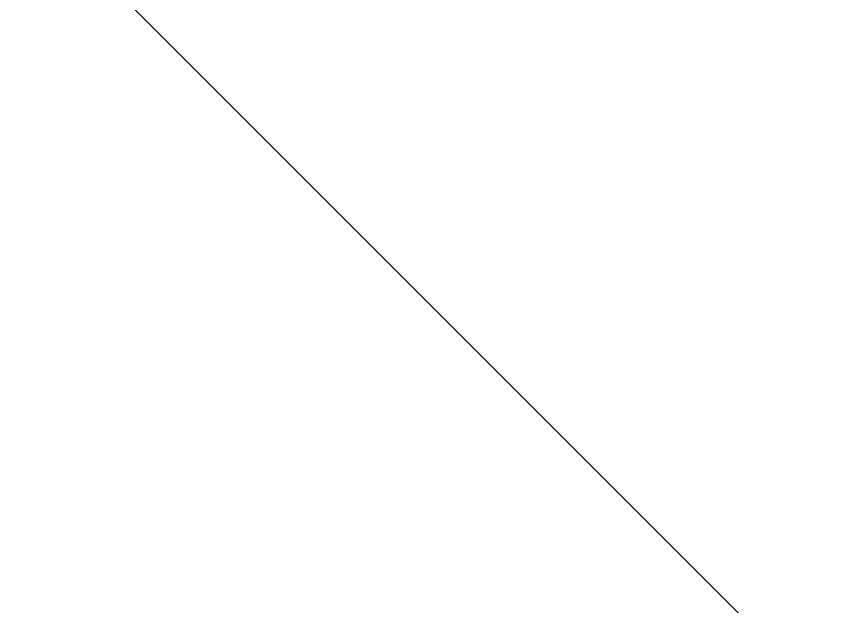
# Model space of a CAD drawing. Header units: millimetres. Extents: x 0 to 2291, y -685 to 1746.
# Drawn here: x 421.45493 to 421.46027, y 1711.63907 to 1711.64297 of the extents above; entities that cross this region are included whole.
import ezdxf

# ---------------------------------------------------------------- set-up
doc = ezdxf.new("R2010")
doc.units = ezdxf.units.MM
doc.layers.add('Blocks', color=7, linetype='Continuous')
doc.layers.add('Blocks$Inner', color=7, linetype='Continuous', lineweight=25, true_color=0x007f00)
doc.layers.add('Blocks$Outline', color=7, linetype='Continuous', lineweight=35, true_color=0xff3f3f)

# ---------------------------------------------------------------- blocks, each defined once
blk = doc.blocks.new('Tolomeo Floor Lamp Side')
at = {"layer": 'Blocks$Inner'}
blk.add_line((421.4608976, 1711.6378246), (421.2841209, 1711.8146013), dxfattribs=at)
blk.add_circle((419.1628005, 1713.9359217), 3, dxfattribs=at)
at = {"layer": 'Blocks$Outline'}
blk.add_rational_spline([(422.1628005, 1713.9359217), (422.1628005, 1712.693281), (420.4054412, 1710.9359217), (419.1628005, 1710.9359217), (416.1628005, 1710.9359217), (416.1628005, 1713.9359217), (416.1628005, 1716.9359217), (419.1628005, 1716.9359217), (422.1628005, 1716.9359217), (422.1628005, 1713.9359217)], [1, 0.853553390593, 0.853553390594, 1, 0.707106781187, 1, 0.707106781187, 1, 0.707106781187, 1], degree=2, knots=[-18.849556, -18.849556, -18.849556, -16.493361, -14.137167, -14.137167, -9.424778, -9.424778, -4.712389, -4.712389, 0, 0, 0], dxfattribs=at)

msp = doc.modelspace()

# ---------------------------------------------------------------- block references
at = {"layer": 'Blocks'}
msp.add_blockref('Tolomeo Floor Lamp Side', (0, 0), dxfattribs=at)

doc.saveas('drawing.dxf')
